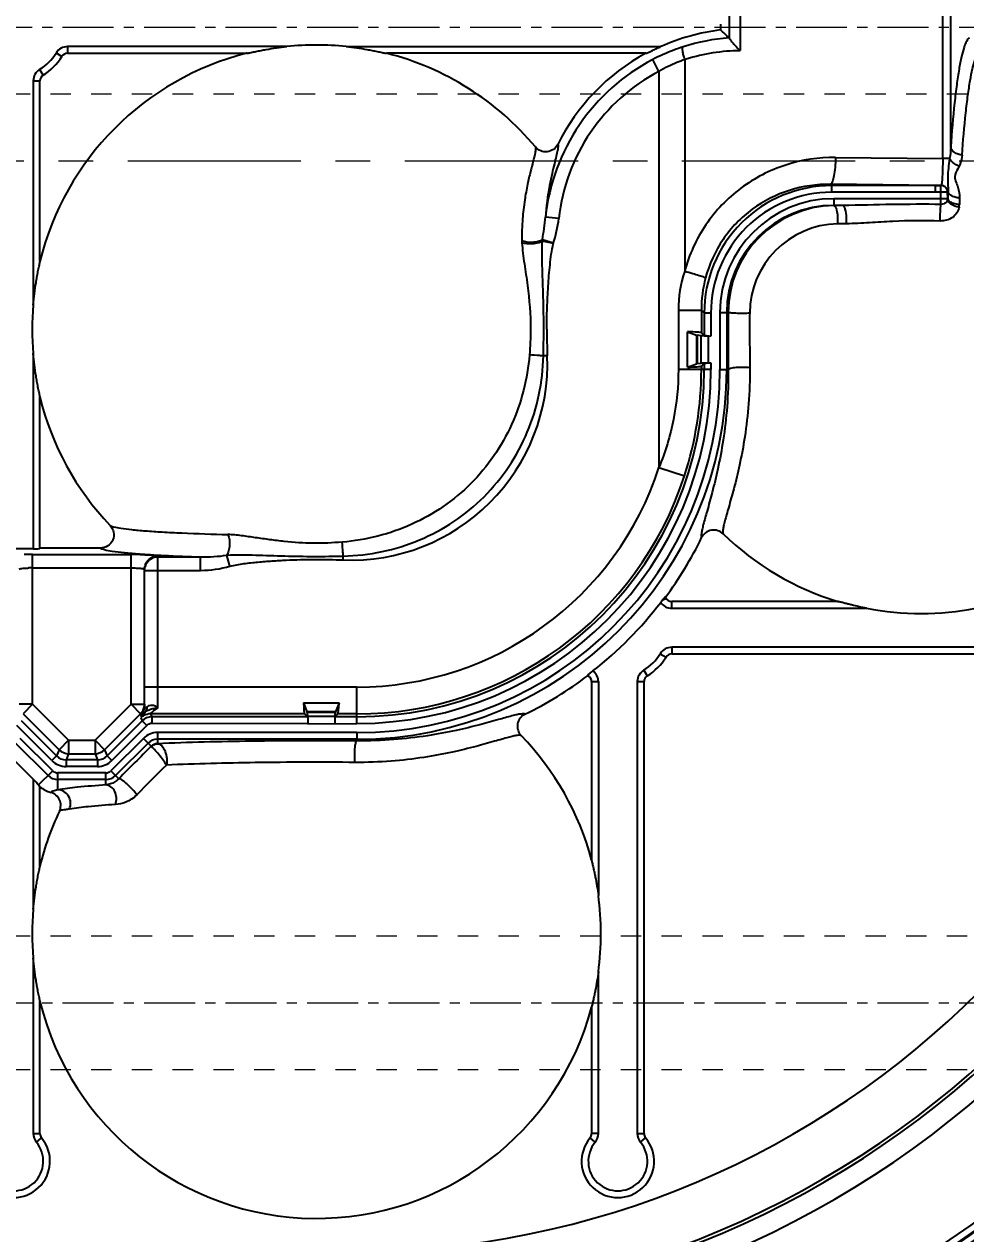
# Model space of a CAD drawing. Header units: millimetres. Extents: x -840 to 1682, y -9216 to -2117.
# Drawn here: x 538.8 to 609.3, y -6098.1 to -6007.6 of the extents above; entities that cross this region are included whole.
import ezdxf

# ---------------------------------------------------------------- set-up
doc = ezdxf.new("R2010")
doc.units = ezdxf.units.MM
doc.header["$LTSCALE"] = 16.335
doc.header["$PDMODE"] = 3
doc.header["$PDSIZE"] = 8
doc.linetypes.add('CENTER', pattern=[0.6, 0.375, -0.075, 0.075, -0.075])
doc.linetypes.add('HIDDEN', pattern=[0.2, 0.1, -0.1])
doc.layers.get('0').update_dxf_attribs({"linetype": 'CONTINUOUS'})
doc.layers.get('Defpoints').update_dxf_attribs({"linetype": 'CONTINUOUS'})
for name, color, linetype, lineweight in [('center', 1, 'CENTER', 9), ('cool', 153, 'HIDDEN', 9), ('dim', 82, 'CONTINUOUS', 9)]:
    doc.layers.add(name, color=color, linetype=linetype, lineweight=lineweight)
doc.layers.add('DEFAULT_2', color=8, linetype='HIDDEN')
doc.styles.get("Standard").update_dxf_attribs({"font": 'txt', "width": 0.85})
doc.dimstyles.new('mold', dxfattribs={"dimtxt": 10, "dimasz": 5, "dimexe": 0, "dimexo": 0, "dimgap": 0, "dimtad": 1, "dimzin": 1, "dimdsep": 46, "dimtxsty": 'Standard', "dimcen": 0, "dimclrd": 4, "dimclre": 4, "dimclrt": 6, "dimazin": 0, "dimtfac": 1, "dimtofl": 0, "dimtmove": 0, "dimatfit": 3, "dimfxl": 0, "dimarcsym": 0})

# ---------------------------------------------------------------- blocks, each defined once
blk = doc.blocks.new('7')
at = {"layer": 'cool', "ltscale": 0.932966}
for p, q in [((-1665.252, -2312.724), (-1303.907, -2312.724)), ((-1665.252, -2322.724), (-1303.907, -2322.724))]:
    blk.add_line(p, q, dxfattribs=at)
at = {"layer": 'cool', "color": 1, "linetype": 'CENTER', "ltscale": 0.621977}
blk.add_line((-1679.58, -2317.724), (-1289.58, -2317.724), dxfattribs=at)
blk = doc.blocks.new('*D659')
at = {"layer": 'Defpoints', "color": 0}
for p in [(683.042, -6007.78), (694.36, -6007.78), (492.865, -6017.78)]:
    blk.add_point(p, dxfattribs=at)
at = {"layer": 'dim', "color": 4, "lineweight": -2}
blk.add_line((683.042, -6007.78), (710.51, -6007.78), dxfattribs=at)
at = {"layer": 'dim', "color": 6, "insert": (702.435, -6004.78), "char_height": 6, "attachment_point": 5}
blk.add_mtext('10.00', dxfattribs=at)
blk = doc.blocks.new('*D660')
at = {"layer": 'Defpoints', "color": 0}
for p in [(492.865, -6017.78), (685.077, -6017.78), (694.36, -6017.78)]:
    blk.add_point(p, dxfattribs=at)
at = {"layer": 'dim', "color": 4, "lineweight": -2}
blk.add_line((685.077, -6017.78), (707.11, -6017.78), dxfattribs=at)
at = {"layer": 'dim', "color": 6, "insert": (700.735, -6014.78), "char_height": 6, "attachment_point": 5}
blk.add_mtext('0.00', dxfattribs=at)
blk = doc.blocks.new('*D661')
at = {"layer": 'Defpoints', "color": 0}
for p in [(679.149, -5952.78), (694.36, -5952.78), (492.865, -6017.78)]:
    blk.add_point(p, dxfattribs=at)
at = {"layer": 'dim', "color": 4, "lineweight": -2}
blk.add_line((679.149, -5952.78), (713.06, -5952.78), dxfattribs=at)
at = {"layer": 'dim', "color": 6, "insert": (703.71, -5949.78), "char_height": 6, "attachment_point": 5}
blk.add_mtext('65.00', dxfattribs=at)
blk = doc.blocks.new('*D662')
at = {"layer": 'Defpoints', "color": 0}
for p in [(651.665, -5872.78), (694.36, -5872.78), (492.865, -6017.78)]:
    blk.add_point(p, dxfattribs=at)
at = {"layer": 'dim', "color": 4, "lineweight": -2}
blk.add_line((651.665, -5872.78), (716.46, -5872.78), dxfattribs=at)
at = {"layer": 'dim', "color": 6, "insert": (705.41, -5869.78), "char_height": 6, "attachment_point": 5}
blk.add_mtext('145.00', dxfattribs=at)
blk = doc.blocks.new('*D663')
at = {"layer": 'Defpoints', "color": 0}
for p in [(492.865, -6017.78), (683.042, -6080.78), (694.36, -6080.78)]:
    blk.add_point(p, dxfattribs=at)
at = {"layer": 'dim', "color": 4, "lineweight": -2}
blk.add_line((683.042, -6080.78), (713.06, -6080.78), dxfattribs=at)
at = {"layer": 'dim', "color": 6, "insert": (703.71, -6077.78), "char_height": 6, "attachment_point": 5}
blk.add_mtext('63.00', dxfattribs=at)
blk = doc.blocks.new('*D664')
at = {"layer": 'Defpoints', "color": 0}
for p in [(492.865, -6017.78), (683.042, -6132.78), (694.36, -6132.78)]:
    blk.add_point(p, dxfattribs=at)
at = {"layer": 'dim', "color": 4, "lineweight": -2}
blk.add_line((683.042, -6132.78), (714.76, -6132.78), dxfattribs=at)
at = {"layer": 'dim', "color": 6, "insert": (704.56, -6129.78), "char_height": 6, "attachment_point": 5}
blk.add_mtext('115.00', dxfattribs=at)
blk = doc.blocks.new('*D665')
at = {"layer": 'Defpoints', "color": 0}
for p in [(492.865, -6017.78), (651.665, -6162.78), (694.36, -6162.78)]:
    blk.add_point(p, dxfattribs=at)
at = {"layer": 'dim', "color": 4, "lineweight": -2}
blk.add_line((651.665, -6162.78), (716.46, -6162.78), dxfattribs=at)
at = {"layer": 'dim', "color": 6, "insert": (705.41, -6159.78), "char_height": 6, "attachment_point": 5}
blk.add_mtext('145.00', dxfattribs=at)
blk = doc.blocks.new('*D667')
at = {"layer": 'Defpoints', "color": 0}
for p in [(492.865, -6017.78), (642.865, -6164.152), (642.865, -6191.969)]:
    blk.add_point(p, dxfattribs=at)
at = {"layer": 'dim', "color": 4, "lineweight": -2}
blk.add_line((642.865, -6164.152), (642.865, -6213.219), dxfattribs=at)
at = {"layer": 'dim', "color": 6, "insert": (639.865, -6202.594), "char_height": 6, "attachment_point": 5, "rotation": 90}
blk.add_mtext('150.00', dxfattribs=at)
blk = doc.blocks.new('*D669')
at = {"layer": 'Defpoints', "color": 0}
for p in [(642.865, -5843.189), (642.865, -5868.791), (492.865, -6017.78)]:
    blk.add_point(p, dxfattribs=at)
at = {"layer": 'dim', "color": 4, "lineweight": -2}
blk.add_line((642.865, -5868.791), (642.865, -5821.939), dxfattribs=at)
at = {"layer": 'dim', "color": 6, "insert": (639.865, -5832.564), "char_height": 6, "attachment_point": 5, "rotation": 90}
blk.add_mtext('150.00', dxfattribs=at)

msp = doc.modelspace()

# ---------------------------------------------------------------- linework, layer by layer
at = {"color": 7, "linetype": 'Continuous'}
for p, q in [((607.536, -6017.619), (607.536, -5997.94)), ((608.133, -6016.747), (608.133, -5998.812)), ((592.381, -6006.016), (592.381, -6009.543)), ((591.57, -6006.951), (591.57, -6008.608)), ((590.908, -6007.562), (590.908, -6007.997)), ((541.225, -6009.718), (541.653, -6009.98)), ((558.478, -6009.237), (542.082, -6009.237)), ((542.082, -6009.237), (542.082, -6009.739)), ((542.082, -6009.739), (555.471, -6009.739)), ((562.926, -6009.237), (586.459, -6009.237)), ((585.322, -6009.739), (565.934, -6009.739)), ((586.315, -6011.097), (585.849, -6010.207)), ((588.239, -6010.211), (588.239, -6026.042)), ((539.99, -6010.953), (540.252, -6011.382)), ((586.315, -6011.097), (586.316, -6040.727)), ((539.509, -6011.811), (539.509, -6028.569)), ((539.509, -6011.811), (540.011, -6011.811)), ((540.011, -6025.314), (540.011, -6011.811)), ((599.521, -6017.537), (607.536, -6017.619)), ((608.053, -6017.619), (607.536, -6017.619)), ((606.965, -6019.624), (599.137, -6019.544)), ((599.231, -6019.639), (599.137, -6019.544)), ((607.409, -6019.64), (599.231, -6019.639)), ((599.231, -6019.639), (599.231, -6020.14)), ((606.965, -6019.624), (606.98, -6019.639)), ((606.965, -6019.624), (607.425, -6019.63)), ((606.98, -6019.639), (606.98, -6019.897)), ((606.98, -6019.897), (606.98, -6020.14)), ((607.408, -6021.048), (607.409, -6019.64)), ((607.908, -6020.142), (599.231, -6020.14)), ((607.908, -6020.619), (599.395, -6020.619)), ((599.395, -6020.619), (599.395, -6021.121)), ((607.908, -6020.142), (607.923, -6020.133)), ((607.912, -6020.622), (607.908, -6020.142)), ((608.805, -6020.579), (608.79, -6020.901)), ((600.069, -6021.121), (599.395, -6021.121)), ((608.79, -6020.901), (608.783, -6021.064)), ((578.821, -6022.107), (577.823, -6022)), ((578.414, -6023.972), (577.598, -6023.807)), ((578.423, -6023.941), (577.604, -6023.698)), ((587.766, -6028.96), (589.483, -6028.96)), ((587.766, -6028.96), (587.766, -6033.407)), ((589.483, -6028.96), (589.483, -6030.657)), ((589.696, -6029.173), (589.483, -6028.96)), ((589.696, -6029.173), (590.198, -6029.173)), ((589.696, -6029.173), (589.696, -6030.87)), ((590.198, -6029.173), (590.198, -6030.895)), ((590.878, -6029.136), (591.49, -6029.136)), ((590.878, -6029.136), (590.878, -6033.407)), ((591.38, -6029.136), (591.38, -6033.407)), ((588.438, -6030.57), (589.133, -6030.829)), ((588.438, -6033.23), (588.438, -6030.57)), ((589.483, -6030.657), (589.696, -6030.87)), ((589.133, -6030.829), (589.133, -6032.971)), ((589.459, -6030.875), (589.169, -6030.836)), ((589.169, -6030.836), (589.169, -6032.963)), ((589.459, -6032.925), (589.459, -6030.875)), ((590.02, -6032.905), (590.02, -6030.894)), ((590.02, -6030.894), (590.198, -6030.895)), ((539.509, -6032.216), (539.509, -6046.819)), ((577.963, -6032.379), (577.67, -6032.39)), ((590.198, -6033.407), (587.766, -6033.407)), ((588.438, -6033.23), (589.133, -6032.971)), ((589.169, -6032.963), (589.459, -6032.925)), ((589.483, -6033.143), (589.696, -6032.93)), ((589.483, -6033.143), (589.483, -6033.407)), ((589.696, -6032.93), (589.696, -6033.407)), ((590.02, -6032.905), (590.198, -6032.905)), ((590.198, -6032.905), (590.198, -6033.407)), ((590.878, -6033.407), (591.38, -6033.407)), ((591.38, -6033.407), (591.501, -6033.407)), ((540.011, -6046.766), (540.011, -6035.47)), ((586.315, -6040.73), (588.224, -6041.349)), ((539.509, -6046.819), (536.594, -6046.819)), ((544.532, -6046.766), (540.011, -6046.766)), ((539.459, -6047.243), (546.831, -6047.243)), ((539.459, -6058.451), (539.459, -6047.243)), ((546.831, -6058.451), (546.831, -6047.243)), ((548.841, -6058.707), (548.841, -6047.348)), ((548.841, -6047.427), (552.032, -6047.427)), ((552.032, -6048.431), (552.032, -6047.427)), ((554.222, -6048.12), (553.993, -6047.297)), ((562.688, -6047.653), (562.7, -6047.36)), ((539.459, -6048.247), (546.831, -6048.247)), ((547.836, -6058.451), (547.836, -6048.352)), ((548.456, -6048.431), (552.032, -6048.431)), ((586.695, -6050.615), (586.538, -6050.711)), ((599.7, -6050.767), (587.269, -6050.767)), ((587.269, -6051.269), (587.269, -6050.767)), ((587.269, -6051.269), (601.848, -6051.269)), ((618.821, -6054.184), (587.269, -6054.184)), ((587.269, -6054.184), (587.269, -6054.686)), ((586.411, -6054.665), (586.84, -6054.927)), ((587.269, -6054.686), (618.821, -6054.686)), ((585.176, -6055.9), (585.438, -6056.329)), ((581.278, -6056.758), (581.278, -6070.092)), ((581.529, -6056.758), (581.781, -6056.758)), ((581.781, -6056.758), (581.781, -6072.757)), ((584.695, -6056.758), (585.198, -6056.758)), ((584.695, -6056.758), (584.695, -6090.577)), ((585.198, -6090.577), (585.198, -6056.758)), ((563.717, -6057.162), (547.836, -6057.162)), ((563.717, -6059.888), (563.717, -6057.162)), ((539.459, -6058.451), (538.454, -6058.451)), ((539.459, -6058.451), (538.749, -6059.161)), ((539.459, -6058.451), (542.154, -6061.147)), ((544.135, -6061.147), (546.831, -6058.451)), ((546.831, -6058.451), (547.836, -6058.451)), ((546.831, -6058.451), (547.54, -6059.161)), ((547.836, -6058.59), (547.801, -6058.851)), ((559.726, -6058.336), (562.381, -6058.336)), ((559.726, -6058.336), (559.983, -6059.024)), ((562.381, -6058.336), (562.125, -6059.024)), ((541.258, -6062.308), (538.63, -6059.68)), ((538.749, -6059.161), (541.445, -6061.857)), ((544.845, -6061.857), (547.54, -6059.161)), ((547.66, -6059.68), (545.032, -6062.308)), ((547.57, -6059.463), (547.66, -6059.68)), ((547.66, -6059.68), (548.015, -6060.035)), ((559.806, -6059.169), (548.279, -6059.169)), ((548.279, -6059.169), (548.37, -6059.386)), ((560.024, -6059.386), (548.37, -6059.386)), ((548.37, -6059.386), (548.37, -6059.888)), ((559.806, -6059.169), (560.024, -6059.386)), ((562.125, -6059.024), (559.983, -6059.024)), ((562.118, -6059.06), (559.99, -6059.06)), ((559.99, -6059.06), (560.031, -6059.383)), ((560.029, -6059.35), (562.079, -6059.35)), ((562.075, -6059.381), (562.118, -6059.06)), ((562.301, -6059.169), (562.084, -6059.386)), ((563.717, -6059.386), (562.084, -6059.386)), ((563.717, -6059.169), (562.301, -6059.169)), ((540.903, -6062.663), (538.275, -6060.035)), ((548.015, -6060.035), (545.387, -6062.663)), ((560.049, -6059.911), (548.37, -6059.888)), ((563.717, -6060.568), (548.794, -6060.568)), ((548.794, -6060.568), (548.794, -6061.405)), ((560.049, -6059.911), (563.717, -6059.888)), ((563.717, -6060.568), (563.717, -6061.191)), ((540.615, -6063.783), (538.188, -6061.357)), ((540.969, -6063.428), (538.543, -6061.002)), ((542.154, -6061.147), (541.445, -6061.857)), ((542.154, -6061.147), (544.135, -6061.147)), ((542.154, -6061.147), (542.154, -6062.151)), ((544.135, -6061.147), (544.845, -6061.857)), ((544.135, -6061.147), (544.135, -6062.151)), ((547.746, -6061.002), (545.32, -6063.428)), ((548.101, -6061.357), (545.675, -6063.783)), ((547.746, -6061.002), (548.334, -6061.59)), ((563.717, -6061.07), (548.794, -6061.07)), ((537.497, -6062.045), (539.509, -6064.057)), ((541.258, -6062.308), (540.903, -6062.663)), ((541.445, -6061.857), (541.258, -6062.308)), ((542.154, -6062.151), (541.967, -6062.602)), ((542.154, -6062.151), (544.135, -6062.151)), ((544.135, -6062.151), (544.322, -6062.602)), ((544.845, -6061.857), (545.032, -6062.308)), ((545.032, -6062.308), (545.387, -6062.663)), ((544.322, -6062.602), (541.967, -6062.602)), ((541.967, -6062.602), (541.967, -6063.104)), ((544.322, -6063.104), (541.967, -6063.104)), ((544.322, -6062.602), (544.322, -6063.104)), ((539.509, -6064.057), (539.509, -6073.794)), ((539.887, -6064.51), (540.969, -6063.428)), ((544.947, -6063.583), (541.343, -6063.583)), ((541.343, -6064.851), (541.343, -6063.583)), ((544.947, -6064.085), (541.343, -6064.085)), ((544.947, -6064.491), (544.947, -6063.583)), ((545.32, -6063.428), (545.913, -6064.021)), ((539.887, -6064.51), (539.949, -6064.572)), ((539.949, -6064.572), (540.011, -6064.634)), ((540.011, -6070.539), (540.011, -6064.625)), ((539.509, -6077.441), (539.509, -6090.577)), ((581.781, -6090.577), (581.781, -6078.477)), ((540.011, -6090.577), (540.011, -6080.695)), ((581.278, -6081.142), (581.278, -6090.577)), ((539.509, -6090.577), (540.011, -6090.577)), ((539.744, -6091.223), (540.129, -6090.9)), ((581.545, -6091.223), (581.16, -6090.9)), ((581.781, -6090.577), (581.278, -6090.577)), ((584.695, -6090.577), (585.198, -6090.577)), ((584.931, -6091.223), (585.315, -6090.9))]:
    msp.add_line(p, q, dxfattribs=at)
for centre, radius, start, end in [((592.862, -6023.608), 15.733, 97.1341, 114.01478), ((560.428, -6042.536), 46.065, 47.4819, 48.57281), ((592.728, -6023.66), 15.122, 94.42945, 107.75488), ((538.051, -6007.78), 3.719, 301.41792, 328.58208), ((560.702, -6030.392), 21.305, 104.21461, 166.21104), ((538.051, -6007.78), 4.221, 301.41792, 328.58208), ((542.082, -6010.242), 1.005, 90, 148.58208), ((542.082, -6010.242), 0.502, 90, 148.58208), ((560.702, -6030.392), 21.272, 83.99842, 96.00158), ((560.702, -6030.392), 21.305, 39.81453, 75.78539), ((592.862, -6023.608), 15.786, 118.53075, 153.47099), ((592.51, -6022.934), 14.364, 110.7377, 117.62552), ((592.469, -6022.832), 14.255, 107.77892, 110.73003), ((592.537, -6023.685), 14.142, 90.63469, 107.18184), ((592.862, -6023.608), 15.125, 117.62316, 173.89592), ((592.169, -6021.265), 11.734, 116.09955, 119.93156), ((592.071, -6021.065), 11.511, 112.58013, 116.09713), ((592.001, -6020.899), 11.33, 109.3917, 112.57866), ((592.521, -6023.594), 14.051, 107.22527, 107.73991), ((540.514, -6011.811), 1.005, 121.41792, 180), ((540.514, -6011.811), 0.502, 121.41792, 180), ((592.862, -6023.608), 14.121, 117.62316, 173.8959), ((599.228, -6029.17), 9.531, 89.98266, 180.01734), ((607.403, -6020.148), 0.508, 60.4518, 74.61429), ((599.226, -6029.169), 9.028, 89.97142, 180.02858), ((599.395, -6029.136), 8.517, 90, 180), ((599.395, -6029.136), 8.015, 90, 180), ((599.518, -6029.158), 8.028, 90.87878, 179.84205), ((607.407, -6021.003), 1.377, 349.14372, 357.47797), ((599.806, -6029.214), 6.708, 91.00522, 179.81975), ((580.065, -6023.701), 4.006, 180.95417, 183.05031), ((582.871, -6024.046), 5.279, 176.21983, 177.40807), ((598.921, -6028.955), 9.438, 165.22557, 180.02874), ((560.702, -6030.392), 21.272, 175.0826, 184.9174), ((941.093, -6030.394), 349.606, 179.79375, 180.49366), ((929.711, -6030.391), 336.615, 179.79592, 180.00012), ((492.913, -6030.339), 84.782, 358.61331, 359.96382), ((627.13, -6030.387), 49.207, 180.00618, 182.31971), ((927.541, -6030.395), 334.445, 179.99949, 180.49275), ((563.27, -6032.96), 14.704, 267.73179, 2.26822), ((563.215, -6032.905), 80.839, 270, 0), ((563.215, -6032.905), 80.559, 270, 0), ((563.215, -6032.905), 80.057, 270, 0), ((563.215, -6032.905), 66.535, 270, 0), ((563.215, -6032.905), 70.55, 270.28248, 0), ((563.215, -6032.905), 70.802, 270.34762, 0), ((563.215, -6032.905), 72.307, 270.35233, 0), ((563.717, -6033.407), 27.662, 270, 0), ((563.717, -6033.407), 27.161, 270, 0), ((563.717, -6033.407), 26.481, 270, 0), ((563.717, -6033.407), 25.979, 270, 0), ((563.215, -6032.905), 79.484, 270.6339, 0), ((563.215, -6032.905), 79.986, 270.6362, 0), ((563.778, -6033.402), 25.705, 341.99353, 359.99021), ((560.702, -6030.392), 21.305, 193.78896, 223.53853), ((563.717, -6033.407), 23.754, 270, 342.05307), ((563.717, -6033.407), 25.762, 270, 342.04523), ((563.717, -6033.407), 28.691, 323.52017, 334.00951), ((590.409, -6046.421), 1.005, 45.85391, 153.97248), ((605.927, -6030.392), 21.305, 225.93124, 253.00486), ((539.45, -6083.65), 36.407, 89.98689, 90.97009), ((546.841, -6083.349), 36.106, 88.94502, 90.01634), ((552.529, -5978.734), 68.653, 265.75974, 266.45431), ((554.132, -5953.369), 94.068, 266.43558, 267.05239), ((548.842, -6048.435), 1.008, 90.04922, 112.56838), ((556.554, -5906.106), 141.393, 267.05707, 268.16734), ((539.455, -6057.395), 9.148, 89.97978, 91.93649), ((548.863, -6048.359), 1.028, 161.22785, 167.54742), ((548.834, -6048.428), 0.997, 156.89084, 163.23024), ((598.891, -6060.375), 15.685, 141.96142, 142.2475), ((583.238, -6052.727), 4.221, 31.99836, 32.77004), ((587.269, -6050.264), 0.502, 202.6284, 270), ((563.717, -6033.407), 28.638, 308.07212, 322.5148), ((599.758, -6061.048), 16.782, 142.24515, 142.51521), ((587.269, -6050.264), 1.005, 214.61008, 270), ((605.927, -6030.392), 21.272, 258.94556, 281.05444), ((587.269, -6055.189), 1.005, 90, 148.58208), ((583.238, -6052.727), 3.719, 301.41792, 328.58208), ((583.238, -6052.727), 4.221, 301.41792, 328.58208), ((587.269, -6055.189), 0.502, 90, 148.58208), ((589.381, -6066.197), 13.001, 128.00086, 129.20334), ((580.776, -6056.758), 1.005, 0, 53.25933), ((585.7, -6056.758), 1.005, 121.41792, 180), ((563.717, -6033.407), 28.691, 295.99049, 307.06036), ((580.776, -6056.758), 0.502, 0, 62.95272), ((585.7, -6056.758), 0.502, 121.41792, 180), ((546.833, -6058.589), 1.003, 329.8932, 344.8311), ((546.835, -6058.451), 1, 352.10072, 359.98278), ((548.284, -6060.179), 1.012, 120.01635, 134.89436), ((548.372, -6060.394), 1.008, 90.0696, 134.95212), ((543.105, -6053.818), 7.081, 311.92088, 312.61363), ((576.731, -6060.099), 1.005, 116.02759, 224.14555), ((548.794, -6062.05), 1.482, 90, 135), ((548.794, -6062.05), 0.98, 90, 135), ((548.794, -6062.05), 0.65, 90, 135), ((560.702, -6075.617), 21.305, 15.03053, 44.06876), ((541.967, -6061.601), 1.002, 224.95431, 270.04052), ((544.323, -6061.601), 1.002, 269.95382, 315.03994), ((742.378, -6257.292), 275.594, 134.75628, 135.46965), ((541.967, -6061.598), 1.506, 225.00622, 269.99378), ((544.322, -6061.598), 1.506, 270.00622, 314.99378), ((735.281, -6250.189), 263.754, 134.78891, 135.46959), ((541.343, -6063.055), 1.03, 225, 270), ((541.343, -6063.055), 0.528, 225, 270), ((544.947, -6063.055), 0.528, 270, 315), ((544.947, -6063.055), 1.03, 270, 315), ((541.343, -6063.055), 2.058, 229.69808, 255.26781), ((540.563, -6066.017), 1.005, 334.45524, 75.23403), ((560.702, -6075.617), 21.305, 154.5157, 166.21104), ((560.702, -6075.617), 21.272, 352.27236, 7.72764), ((560.702, -6075.617), 21.272, 175.0826, 184.9174), ((560.702, -6075.617), 21.305, 193.78896, 344.96947), ((538.051, -6092.646), 2.713, 139.96263, 40.03737), ((538.051, -6092.646), 2.211, 139.96263, 40.03737), ((540.514, -6090.577), 1.005, 180, 220.03737), ((540.514, -6090.577), 0.502, 180, 220.03737), ((583.238, -6092.646), 2.713, 139.96263, 40.03737), ((583.238, -6092.646), 2.211, 139.96263, 40.03737), ((580.776, -6090.577), 0.502, 319.96263, 0), ((580.776, -6090.577), 1.005, 319.96263, 0), ((585.7, -6090.577), 1.005, 180, 220.03737), ((585.7, -6090.577), 0.502, 180, 220.03737), ((563.215, -6032.905), 81.341, 270, 310.30372)]:
    msp.add_arc(centre, radius, start, end, dxfattribs=at)
for centre, major_axis, ratio, start_param, end_param in [((587.476, -6030.662), (2.01, 0), 0.052408, 0.05236, 1.071621), ((589.73, -6030.824), (0.603, 0), 0.052408, -3.001966, -2.767137), ((587.476, -6033.137), (2.01, 0), 0.052408, -1.071621, -0.05236), ((589.73, -6032.975), (0.603, 0), 0.052408, 2.767137, 3.001966), ((539.509, -6046.792), (0.502, 0), 0.052408, -1.570796, 0), ((559.812, -6057.162), (0, 2.01), 0.052408, -4.088313, -3.193953), ((562.296, -6057.162), (0, 2.01), 0.052408, -3.089233, -2.194873), ((559.979, -6059.621), (0, 0.603), 0.052408, -0.374455, -0.139626), ((562.129, -6059.621), (0, 0.603), 0.052408, 0.139626, 0.374455), ((539.509, -6064.094), (-0.502, 0.504), 0.037007, 3.800963, 4.749481)]:
    msp.add_ellipse(centre, major_axis=major_axis, ratio=ratio, start_param=start_param, end_param=end_param, dxfattribs=at)
for points, knots in [([(591.57, -6008.608), (591.575, -6008.63), (591.606, -6008.682), (591.697, -6008.811), (591.868, -6009.006), (592.109, -6009.266), (592.287, -6009.449), (592.381, -6009.543)], [0, 0, 0, 0, 0.055023, 0.142222, 0.383929, 0.678864, 1, 1, 1, 1]), ([(609.539, -6008.602), (609.449, -6008.644), (609.285, -6008.88), (609.105, -6009.35), (608.918, -6010.061), (608.74, -6010.996), (608.568, -6012.152), (608.339, -6014.09), (608.21, -6015.647), (608.133, -6016.747)], [0, 0, 0, 0, 0.035665, 0.096186, 0.183744, 0.298205, 0.438642, 0.603649, 1, 1, 1, 1]), ([(555.514, -6009.739), (555.529, -6009.739), (555.567, -6009.728), (555.663, -6009.71), (555.804, -6009.678), (555.984, -6009.639), (556.232, -6009.587), (556.548, -6009.524), (557.058, -6009.43), (557.701, -6009.328), (558.219, -6009.264), (558.478, -6009.237)], [0, 0, 0, 0, 0.014617, 0.039407, 0.097416, 0.159163, 0.222358, 0.350631, 0.480004, 0.739825, 1, 1, 1, 1]), ([(562.926, -6009.237), (563.186, -6009.264), (563.703, -6009.328), (564.346, -6009.43), (564.856, -6009.524), (565.172, -6009.587), (565.42, -6009.639), (565.6, -6009.678), (565.741, -6009.71), (565.837, -6009.728), (565.875, -6009.739), (565.89, -6009.739)], [0, 0, 0, 0, 0.260166, 0.519977, 0.649345, 0.777614, 0.840809, 0.902555, 0.960577, 0.985374, 1, 1, 1, 1]), ([(585.377, -6009.739), (585.385, -6009.739), (585.407, -6009.729), (585.467, -6009.704), (585.565, -6009.656), (585.698, -6009.592), (585.893, -6009.498), (586.148, -6009.378), (586.354, -6009.284), (586.459, -6009.237)], [0, 0, 0, 0, 0.019626, 0.058031, 0.165875, 0.292969, 0.428768, 0.711652, 1, 1, 1, 1]), ([(588.239, -6010.211), (588.205, -6010.099), (588.147, -6009.889), (588.09, -6009.598), (588.075, -6009.404), (588.087, -6009.278), (588.117, -6009.258)], [0, 0, 0, 0, 0.362472, 0.672308, 0.890437, 1, 1, 1, 1]), ([(608.99, -6017.362), (609.064, -6016.303), (609.188, -6014.805), (609.409, -6012.941), (609.575, -6011.834), (609.747, -6010.943), (609.927, -6010.268), (610.099, -6009.828), (610.26, -6009.609), (610.346, -6009.577)], [0, 0, 0, 0, 0.398866, 0.564553, 0.705172, 0.819344, 0.906187, 0.965552, 1, 1, 1, 1]), ([(577.067, -6016.75), (577.08, -6016.772), (577.092, -6016.837), (577.084, -6017.024), (577.013, -6017.368), (576.875, -6017.916), (576.682, -6018.659), (576.461, -6019.611), (576.245, -6020.788), (576.083, -6022.198), (576.051, -6023.22), (576.06, -6023.768)], [0, 0, 0, 0, 0.01063, 0.02695, 0.078876, 0.157961, 0.265324, 0.402166, 0.569832, 0.769321, 1, 1, 1, 1]), ([(578.738, -6016.558), (578.665, -6016.705), (578.44, -6016.967), (577.96, -6017.148), (577.451, -6017.08), (577.172, -6016.877), (577.067, -6016.75)], [0, 0, 0, 0, 0.250023, 0.499984, 0.749942, 1, 1, 1, 1]), ([(578.738, -6016.558), (578.766, -6016.603), (578.765, -6016.766), (578.722, -6017.053), (578.621, -6017.484), (578.478, -6018.056), (578.3, -6018.787), (578.02, -6020.109), (577.875, -6021.206), (577.823, -6022)], [0, 0, 0, 0, 0.029034, 0.081914, 0.160879, 0.26726, 0.402495, 0.568366, 1, 1, 1, 1]), ([(608.99, -6017.362), (608.781, -6017.334), (608.418, -6017.227), (608.15, -6016.904), (608.133, -6016.747)], [0, 0, 0, 0, 0.570275, 1, 1, 1, 1]), ([(599.521, -6017.537), (598.267, -6017.524), (595.733, -6017.905), (592.315, -6019.663), (589.639, -6022.45), (588.565, -6024.812), (588.239, -6026.042)], [0, 0, 0, 0, 0.248355, 0.497509, 0.74805, 1, 1, 1, 1]), ([(599.521, -6017.537), (599.519, -6017.786), (599.498, -6018.25), (599.423, -6018.86), (599.327, -6019.27), (599.226, -6019.477), (599.166, -6019.536), (599.136, -6019.544)], [0, 0, 0, 0, 0.357903, 0.667131, 0.887013, 0.956107, 1, 1, 1, 1]), ([(607.536, -6017.619), (607.537, -6017.745), (607.535, -6018.207), (607.524, -6018.668), (607.506, -6019.003)], [0, 0, 0, 0, 0.273808, 1, 1, 1, 1]), ([(608.053, -6017.619), (608.021, -6017.86), (607.954, -6018.318), (607.902, -6018.961), (607.914, -6019.509), (607.95, -6019.835), (607.948, -6019.982)], [0, 0, 0, 0, 0.308157, 0.585254, 0.814098, 1, 1, 1, 1]), ([(608.761, -6018.194), (608.685, -6018.163), (608.412, -6018.026), (608.166, -6017.813), (608.053, -6017.619)], [0, 0, 0, 0, 0.267879, 1, 1, 1, 1]), ([(608.99, -6017.362), (608.975, -6017.576), (608.913, -6017.865), (608.795, -6018.129), (608.761, -6018.194)], [0, 0, 0, 0, 0.744794, 1, 1, 1, 1]), ([(607.506, -6019.003), (607.501, -6019.087), (607.491, -6019.234), (607.474, -6019.427), (607.451, -6019.548), (607.439, -6019.616), (607.424, -6019.629)], [0, 0, 0, 0, 0.397362, 0.702376, 0.904447, 1, 1, 1, 1]), ([(608.445, -6018.973), (608.444, -6019.108), (608.523, -6019.377), (608.727, -6019.883), (608.818, -6020.303), (608.805, -6020.579)], [0, 0, 0, 0, 0.244637, 0.497827, 1, 1, 1, 1]), ([(608.761, -6018.194), (608.729, -6018.257), (608.594, -6018.5), (608.446, -6018.762), (608.445, -6018.973)], [0, 0, 0, 0, 0.250143, 1, 1, 1, 1]), ([(599.137, -6019.544), (598.105, -6019.531), (596.015, -6019.836), (593.186, -6021.272), (590.96, -6023.57), (590.066, -6025.527), (589.795, -6026.549)], [0, 0, 0, 0, 0.247282, 0.495962, 0.746891, 1, 1, 1, 1]), ([(607.924, -6020.132), (607.924, -6020.004), (607.817, -6019.739), (607.551, -6019.631), (607.424, -6019.63)], [0, 0, 0, 0, 0.500463, 1, 1, 1, 1]), ([(608.76, -6021.263), (608.547, -6021.217), (608.22, -6021.112), (607.909, -6020.829), (607.903, -6020.69)], [0, 0, 0, 0, 0.61065, 1, 1, 1, 1]), ([(608.052, -6020.821), (608.033, -6020.806), (607.974, -6020.753), (607.926, -6020.68), (607.916, -6020.624)], [0, 0, 0, 0, 0.290046, 1, 1, 1, 1]), ([(608.383, -6020.488), (608.324, -6020.468), (608.147, -6020.394), (607.961, -6020.248), (607.939, -6020.116)], [0, 0, 0, 0, 0.319607, 1, 1, 1, 1]), ([(608.783, -6021.064), (608.64, -6021.05), (608.385, -6021.002), (608.142, -6020.893), (608.052, -6020.821)], [0, 0, 0, 0, 0.553454, 1, 1, 1, 1]), ([(608.805, -6020.579), (608.768, -6020.575), (608.625, -6020.557), (608.484, -6020.523), (608.383, -6020.488)], [0, 0, 0, 0, 0.259035, 1, 1, 1, 1]), ([(599.689, -6022.507), (599.722, -6022.204), (599.701, -6021.767), (599.58, -6021.314), (599.459, -6021.142), (599.395, -6021.132)], [0, 0, 0, 0, 0.628987, 0.865803, 1, 1, 1, 1]), ([(607.408, -6021.048), (606.183, -6021.034), (603.737, -6021.042), (601.291, -6021.115), (600.069, -6021.121)], [0, 0, 0, 0, 0.500453, 1, 1, 1, 1]), ([(600.345, -6022.029), (600.336, -6021.816), (600.302, -6021.527), (600.194, -6021.226), (600.111, -6021.128), (600.069, -6021.121)], [0, 0, 0, 0, 0.651734, 0.870864, 1, 1, 1, 1]), ([(607.341, -6022.289), (607.343, -6022.057), (607.359, -6021.643), (607.384, -6021.229), (607.408, -6021.048)], [0, 0, 0, 0, 0.560118, 1, 1, 1, 1]), ([(608.76, -6021.263), (608.731, -6021.411), (608.612, -6021.702), (608.167, -6022.161), (607.663, -6022.301), (607.341, -6022.289)], [0, 0, 0, 0, 0.239894, 0.486701, 1, 1, 1, 1]), ([(600.333, -6022.497), (600.337, -6022.459), (600.349, -6022.304), (600.35, -6022.147), (600.345, -6022.029)], [0, 0, 0, 0, 0.241056, 1, 1, 1, 1]), ([(607.341, -6022.289), (606.163, -6022.248), (604.398, -6022.271), (602.066, -6022.422), (600.908, -6022.488), (600.333, -6022.497)], [0, 0, 0, 0, 0.504002, 0.754142, 1, 1, 1, 1]), ([(577.604, -6023.698), (577.504, -6023.76), (577.256, -6023.85), (576.735, -6023.918), (576.306, -6023.876), (576.06, -6023.768)], [0, 0, 0, 0, 0.221821, 0.489488, 1, 1, 1, 1]), ([(577.598, -6023.807), (577.496, -6023.866), (577.249, -6023.952), (576.734, -6024.028), (576.313, -6024.005), (576.065, -6023.914)], [0, 0, 0, 0, 0.223758, 0.493047, 1, 1, 1, 1]), ([(576.065, -6023.914), (576.093, -6024.441), (576.249, -6025.505), (576.567, -6027.651), (576.712, -6029.294), (576.712, -6030.392)], [0, 0, 0, 0, 0.243132, 0.494132, 1, 1, 1, 1]), ([(577.695, -6030.392), (577.695, -6029.29), (577.652, -6027.639), (577.58, -6025.446), (577.562, -6024.35), (577.598, -6023.807)], [0, 0, 0, 0, 0.501803, 0.752197, 1, 1, 1, 1]), ([(577.923, -6030.392), (577.923, -6029.856), (577.94, -6028.784), (578.019, -6027.178), (578.127, -6025.842), (578.257, -6024.779), (578.345, -6024.249), (578.409, -6023.989)], [0, 0, 0, 0, 0.250011, 0.500022, 0.750026, 0.875029, 1, 1, 1, 1]), ([(539.509, -6028.569), (539.533, -6028.289), (539.592, -6027.73), (539.692, -6027.036), (539.786, -6026.485), (539.851, -6026.144), (539.905, -6025.875), (539.945, -6025.679), (539.98, -6025.525), (539.999, -6025.419), (540.011, -6025.376), (540.011, -6025.359)], [0, 0, 0, 0, 0.259214, 0.518163, 0.647205, 0.775313, 0.838553, 0.900519, 0.959158, 0.984627, 1, 1, 1, 1]), ([(588.239, -6026.042), (588.439, -6026.096), (588.802, -6026.2), (589.228, -6026.329), (589.501, -6026.421), (589.644, -6026.472), (589.736, -6026.513), (589.785, -6026.535), (589.795, -6026.549)], [0, 0, 0, 0, 0.378431, 0.691663, 0.812892, 0.90614, 0.968842, 1, 1, 1, 1]), ([(593.099, -6029.192), (592.932, -6029.2), (592.675, -6029.205), (592.332, -6029.203), (592.079, -6029.198), (591.858, -6029.187), (591.678, -6029.176), (591.567, -6029.156), (591.501, -6029.15), (591.49, -6029.136)], [0, 0, 0, 0, 0.309795, 0.477636, 0.638032, 0.779489, 0.891671, 0.966678, 1, 1, 1, 1]), ([(590.057, -6030.895), (589.937, -6030.895), (589.738, -6030.891), (589.538, -6030.885), (589.459, -6030.875)], [0, 0, 0, 0, 0.602543, 1, 1, 1, 1]), ([(589.696, -6030.87), (589.704, -6030.878), (589.747, -6030.877), (589.819, -6030.888), (589.93, -6030.891), (590.012, -6030.894), (590.057, -6030.895)], [0, 0, 0, 0, 0.09303, 0.316463, 0.627008, 1, 1, 1, 1]), ([(540.011, -6035.425), (540.011, -6035.409), (539.999, -6035.365), (539.98, -6035.26), (539.945, -6035.105), (539.905, -6034.91), (539.851, -6034.641), (539.786, -6034.299), (539.692, -6033.748), (539.592, -6033.054), (539.533, -6032.495), (539.509, -6032.216)], [0, 0, 0, 0, 0.015383, 0.040857, 0.099497, 0.161463, 0.224702, 0.352808, 0.481847, 0.740792, 1, 1, 1, 1]), ([(576.626, -6032.312), (576.472, -6034.095), (575.584, -6037.645), (572.48, -6042.17), (567.955, -6045.274), (564.405, -6046.162), (562.622, -6046.316)], [0, 0, 0, 0, 0.25001, 0.5, 0.749989, 1, 1, 1, 1]), ([(562.7, -6047.36), (564.639, -6047.318), (568.543, -6046.509), (573.501, -6043.192), (576.818, -6038.235), (577.627, -6034.33), (577.67, -6032.39)], [0, 0, 0, 0, 0.249953, 0.499955, 0.749952, 1, 1, 1, 1]), ([(577.67, -6032.39), (577.576, -6032.381), (577.228, -6032.349), (576.88, -6032.322), (576.626, -6032.312)], [0, 0, 0, 0, 0.270624, 1, 1, 1, 1]), ([(587.766, -6033.407), (587.766, -6034.656), (587.516, -6037.161), (586.785, -6039.568), (586.316, -6040.726)], [0, 0, 0, 0, 0.499924, 1, 1, 1, 1]), ([(589.459, -6032.925), (589.538, -6032.914), (589.738, -6032.908), (589.937, -6032.904), (590.057, -6032.904)], [0, 0, 0, 0, 0.397457, 1, 1, 1, 1]), ([(591.501, -6033.407), (591.509, -6034.332), (591.448, -6036.099), (591.158, -6038.58), (590.757, -6040.721), (590.329, -6042.486), (589.946, -6043.87), (589.683, -6044.792), (589.545, -6045.351), (589.489, -6045.639), (589.47, -6045.837), (589.484, -6045.949), (589.506, -6045.98)], [0, 0, 0, 0, 0.217002, 0.414268, 0.585475, 0.727739, 0.840128, 0.922538, 0.952584, 0.9753, 0.990887, 1, 1, 1, 1]), ([(589.696, -6032.93), (589.704, -6032.922), (589.747, -6032.922), (589.819, -6032.912), (589.93, -6032.908), (590.012, -6032.905), (590.057, -6032.904)], [0, 0, 0, 0, 0.09303, 0.316463, 0.627008, 1, 1, 1, 1]), ([(593.109, -6033.271), (593.117, -6034.172), (593.057, -6035.898), (592.775, -6038.331), (592.38, -6040.446), (591.953, -6042.203), (591.608, -6043.433), (591.378, -6044.234), (591.249, -6044.699), (591.154, -6045.074), (591.095, -6045.362), (591.075, -6045.558), (591.086, -6045.67), (591.109, -6045.7)], [0, 0, 0, 0, 0.213589, 0.4092, 0.580457, 0.723883, 0.837861, 0.883571, 0.921707, 0.952271, 0.975314, 0.991009, 1, 1, 1, 1]), ([(593.109, -6033.271), (592.943, -6033.252), (592.599, -6033.237), (592.178, -6033.25), (591.867, -6033.283), (591.687, -6033.316), (591.572, -6033.35), (591.507, -6033.386), (591.501, -6033.407)], [0, 0, 0, 0, 0.305899, 0.629645, 0.769794, 0.881971, 0.959218, 1, 1, 1, 1]), ([(545.258, -6045.068), (545.39, -6045.208), (545.578, -6045.573), (545.509, -6046.18), (545.119, -6046.649), (544.725, -6046.766), (544.532, -6046.766)], [0, 0, 0, 0, 0.25006, 0.500029, 0.749977, 1, 1, 1, 1]), ([(545.258, -6045.068), (545.287, -6045.092), (545.375, -6045.132), (545.64, -6045.212), (546.142, -6045.297), (546.931, -6045.392), (547.965, -6045.481), (549.224, -6045.564), (551.285, -6045.668), (552.926, -6045.721), (554.076, -6045.749)], [0, 0, 0, 0, 0.012668, 0.032402, 0.09378, 0.18398, 0.301627, 0.444734, 0.610829, 1, 1, 1, 1]), ([(554.076, -6045.749), (554.181, -6045.998), (554.219, -6046.427), (554.146, -6046.95), (554.056, -6047.198), (553.993, -6047.297)], [0, 0, 0, 0, 0.51064, 0.77863, 1, 1, 1, 1]), ([(562.622, -6046.316), (561.901, -6046.378), (560.453, -6046.44), (558.646, -6046.32), (557.214, -6046.143), (556.151, -6045.988), (555.109, -6045.837), (554.417, -6045.757), (554.076, -6045.749)], [0, 0, 0, 0, 0.252802, 0.505561, 0.631681, 0.757115, 0.880838, 1, 1, 1, 1]), ([(544.532, -6046.766), (544.564, -6046.792), (544.664, -6046.836), (544.959, -6046.921), (545.515, -6047.012), (546.391, -6047.114), (547.069, -6047.171), (547.453, -6047.199)], [0, 0, 0, 0, 0.04202, 0.107578, 0.311379, 0.610493, 1, 1, 1, 1]), ([(562.7, -6047.36), (562.691, -6047.266), (562.659, -6046.919), (562.632, -6046.57), (562.622, -6046.316)], [0, 0, 0, 0, 0.270625, 1, 1, 1, 1]), ([(547.506, -6047.249), (547.556, -6047.25), (547.745, -6047.254), (547.934, -6047.26), (548.072, -6047.265)], [0, 0, 0, 0, 0.26617, 1, 1, 1, 1]), ([(548.072, -6047.265), (548.18, -6047.27), (548.369, -6047.279), (548.587, -6047.296), (548.718, -6047.311), (548.783, -6047.323), (548.819, -6047.331), (548.841, -6047.342), (548.841, -6047.348)], [0, 0, 0, 0, 0.41579, 0.729447, 0.843016, 0.925809, 0.977435, 1, 1, 1, 1]), ([(553.993, -6047.297), (554.349, -6047.267), (555.069, -6047.259), (556.515, -6047.29), (558.332, -6047.358), (560.516, -6047.395), (561.972, -6047.377), (562.7, -6047.36)], [0, 0, 0, 0, 0.12302, 0.24777, 0.498316, 0.749153, 1, 1, 1, 1]), ([(554.222, -6048.12), (554.563, -6048.026), (555.266, -6047.922), (556.321, -6047.803), (557.38, -6047.721), (558.794, -6047.641), (560.564, -6047.597), (561.981, -6047.624), (562.688, -6047.653)], [0, 0, 0, 0, 0.124936, 0.249944, 0.374957, 0.499971, 0.749985, 1, 1, 1, 1]), ([(538.454, -6048.352), (538.454, -6048.332), (538.543, -6048.308), (538.663, -6048.284), (538.889, -6048.263), (539.053, -6048.255), (539.146, -6048.252)], [0, 0, 0, 0, 0.083134, 0.288439, 0.603658, 1, 1, 1, 1]), ([(546.831, -6048.247), (546.959, -6048.247), (547.197, -6048.251), (547.477, -6048.269), (547.656, -6048.29), (547.75, -6048.309), (547.805, -6048.323), (547.836, -6048.343), (547.836, -6048.352)], [0, 0, 0, 0, 0.378008, 0.698107, 0.82118, 0.913477, 0.972473, 1, 1, 1, 1]), ([(586.66, -6050.557), (586.651, -6050.569), (586.61, -6050.62), (586.569, -6050.671), (586.538, -6050.711)], [0, 0, 0, 0, 0.228206, 1, 1, 1, 1]), ([(601.848, -6051.269), (601.659, -6051.232), (601.283, -6051.154), (600.816, -6051.045), (600.448, -6050.953), (600.179, -6050.884), (599.966, -6050.823), (599.819, -6050.79), (599.76, -6050.767), (599.736, -6050.767)], [0, 0, 0, 0, 0.265965, 0.530907, 0.662134, 0.791149, 0.913982, 0.967895, 1, 1, 1, 1]), ([(547.983, -6058.701), (547.962, -6058.716), (547.918, -6058.742), (547.838, -6058.696), (547.836, -6058.63), (547.836, -6058.59)], [0, 0, 0, 0, 0.322027, 0.517762, 1, 1, 1, 1]), ([(547.907, -6059.021), (547.927, -6058.999), (548, -6058.895), (548.024, -6058.763), (548.022, -6058.667)], [0, 0, 0, 0, 0.233194, 1, 1, 1, 1]), ([(547.907, -6059.021), (547.987, -6058.948), (548.198, -6058.84), (548.421, -6058.781), (548.542, -6058.758)], [0, 0, 0, 0, 0.466627, 1, 1, 1, 1]), ([(548.841, -6058.707), (548.777, -6058.659), (548.631, -6058.588), (548.402, -6058.517), (548.162, -6058.553), (548.036, -6058.647), (547.983, -6058.701)], [0, 0, 0, 0, 0.257467, 0.511979, 0.759371, 1, 1, 1, 1]), ([(548.841, -6058.707), (548.731, -6058.788), (548.551, -6058.924), (548.372, -6059.062), (548.309, -6059.125)], [0, 0, 0, 0, 0.604146, 1, 1, 1, 1]), ([(547.54, -6059.299), (547.54, -6059.324), (547.729, -6059.191), (547.763, -6059.152), (547.836, -6059.086)], [0, 0, 0, 0, 0.197985, 1, 1, 1, 1]), ([(547.594, -6059.406), (547.59, -6059.412), (547.58, -6059.43), (547.565, -6059.451), (547.57, -6059.463)], [0, 0, 0, 0, 0.380721, 1, 1, 1, 1]), ([(547.899, -6059.029), (547.834, -6059.102), (547.73, -6059.226), (547.628, -6059.352), (547.594, -6059.406)], [0, 0, 0, 0, 0.606109, 1, 1, 1, 1]), ([(548.309, -6059.125), (548.3, -6059.134), (548.29, -6059.145), (548.277, -6059.164), (548.279, -6059.169)], [0, 0, 0, 0, 0.698596, 1, 1, 1, 1]), ([(560.024, -6059.386), (560.027, -6059.39), (560.03, -6059.408), (560.038, -6059.46), (560.043, -6059.568), (560.048, -6059.726), (560.049, -6059.847), (560.049, -6059.911)], [0, 0, 0, 0, 0.029726, 0.093378, 0.314333, 0.633193, 1, 1, 1, 1]), ([(562.075, -6059.421), (562.072, -6059.446), (562.061, -6059.601), (562.059, -6059.757), (562.059, -6059.888)], [0, 0, 0, 0, 0.160744, 1, 1, 1, 1]), ([(576.29, -6059.196), (576.259, -6059.174), (576.147, -6059.16), (575.949, -6059.179), (575.661, -6059.235), (575.102, -6059.373), (574.179, -6059.636), (572.795, -6060.02), (571.03, -6060.448), (568.889, -6060.848), (566.408, -6061.138), (564.641, -6061.199), (563.717, -6061.191)], [0, 0, 0, 0, 0.009115, 0.024709, 0.047435, 0.077493, 0.159927, 0.272341, 0.414631, 0.585827, 0.783061, 1, 1, 1, 1]), ([(548.367, -6061.627), (548.395, -6061.593), (548.515, -6061.473), (548.688, -6061.407), (548.814, -6061.404)], [0, 0, 0, 0, 0.258177, 1, 1, 1, 1]), ([(563.717, -6061.191), (561.081, -6061.168), (556.105, -6061.181), (551.131, -6061.302), (548.794, -6061.405)], [0, 0, 0, 0, 0.529873, 1, 1, 1, 1]), ([(548.814, -6061.404), (548.929, -6061.414), (549.179, -6061.586), (549.398, -6061.991), (549.517, -6062.487), (549.506, -6062.837), (549.471, -6062.998)], [0, 0, 0, 0, 0.186794, 0.444381, 0.735403, 1, 1, 1, 1]), ([(563.581, -6062.799), (563.562, -6062.633), (563.547, -6062.289), (563.56, -6061.868), (563.593, -6061.557), (563.626, -6061.377), (563.66, -6061.262), (563.696, -6061.198), (563.717, -6061.191)], [0, 0, 0, 0, 0.305898, 0.629644, 0.769793, 0.88197, 0.959217, 1, 1, 1, 1]), ([(576.01, -6060.799), (575.979, -6060.776), (575.868, -6060.765), (575.672, -6060.786), (575.383, -6060.844), (575.009, -6060.939), (574.544, -6061.069), (573.742, -6061.298), (572.511, -6061.643), (570.755, -6062.07), (568.639, -6062.465), (566.207, -6062.747), (564.481, -6062.807), (563.581, -6062.799)], [0, 0, 0, 0, 0.008994, 0.024695, 0.047749, 0.078326, 0.116475, 0.162196, 0.276201, 0.419651, 0.590892, 0.786473, 1, 1, 1, 1]), ([(548.367, -6061.627), (548.362, -6061.623), (548.35, -6061.613), (548.334, -6061.6), (548.334, -6061.59)], [0, 0, 0, 0, 0.379939, 1, 1, 1, 1]), ([(549.469, -6062.998), (549.401, -6062.872), (549.213, -6062.607), (548.914, -6062.222), (548.624, -6061.887), (548.445, -6061.69), (548.367, -6061.627)], [0, 0, 0, 0, 0.245093, 0.550098, 0.829155, 1, 1, 1, 1]), ([(563.581, -6062.799), (561.092, -6062.778), (556.387, -6062.788), (551.682, -6062.905), (549.467, -6063)], [0, 0, 0, 0, 0.528942, 1, 1, 1, 1]), ([(545.913, -6064.021), (545.826, -6064.11), (545.542, -6064.341), (545.184, -6064.465), (544.947, -6064.491)], [0, 0, 0, 0, 0.343232, 1, 1, 1, 1]), ([(547.257, -6065.221), (547.164, -6065.084), (546.924, -6064.806), (546.598, -6064.484), (546.32, -6064.247), (546.143, -6064.114), (546.019, -6064.042), (545.936, -6064.009), (545.913, -6064.021)], [0, 0, 0, 0, 0.271605, 0.600895, 0.751102, 0.873404, 0.95767, 1, 1, 1, 1]), ([(541.343, -6064.851), (541.223, -6064.884), (541.049, -6064.921), (540.851, -6064.991), (540.819, -6065.045)], [0, 0, 0, 0, 0.663044, 1, 1, 1, 1]), ([(544.947, -6064.491), (544.234, -6064.537), (543.03, -6064.63), (541.829, -6064.765), (541.343, -6064.851)], [0, 0, 0, 0, 0.59129, 1, 1, 1, 1]), ([(542.215, -6066.294), (542.283, -6066.143), (542.345, -6065.801), (542.192, -6065.31), (541.832, -6064.947), (541.503, -6064.853), (541.343, -6064.851)], [0, 0, 0, 0, 0.252184, 0.505569, 0.755359, 1, 1, 1, 1]), ([(545.656, -6065.95), (545.714, -6065.797), (545.761, -6065.46), (545.644, -6064.983), (545.364, -6064.61), (545.081, -6064.496), (544.947, -6064.491)], [0, 0, 0, 0, 0.267254, 0.535536, 0.781572, 1, 1, 1, 1]), ([(545.656, -6065.95), (544.976, -6065.995), (543.826, -6066.083), (542.679, -6066.212), (542.215, -6066.294)], [0, 0, 0, 0, 0.59129, 1, 1, 1, 1]), ([(547.257, -6065.221), (547.023, -6065.459), (546.51, -6065.801), (545.918, -6065.933), (545.656, -6065.95)], [0, 0, 0, 0, 0.560101, 1, 1, 1, 1]), ([(542.215, -6066.294), (542.114, -6066.312), (541.939, -6066.336), (541.713, -6066.364), (541.564, -6066.391), (541.487, -6066.426), (541.47, -6066.45)], [0, 0, 0, 0, 0.400474, 0.690979, 0.885415, 1, 1, 1, 1]), ([(539.509, -6073.794), (539.533, -6073.514), (539.592, -6072.955), (539.692, -6072.261), (539.786, -6071.71), (539.851, -6071.369), (539.905, -6071.1), (539.945, -6070.904), (539.98, -6070.75), (539.999, -6070.644), (540.011, -6070.601), (540.011, -6070.584)], [0, 0, 0, 0, 0.259214, 0.518163, 0.647205, 0.775313, 0.838553, 0.900519, 0.959158, 0.984627, 1, 1, 1, 1]), ([(581.278, -6070.133), (581.278, -6070.166), (581.306, -6070.247), (581.332, -6070.382), (581.371, -6070.539), (581.42, -6070.759), (581.482, -6071.039), (581.575, -6071.492), (581.679, -6072.065), (581.749, -6072.526), (581.781, -6072.757)], [0, 0, 0, 0, 0.036977, 0.093811, 0.155118, 0.218211, 0.346753, 0.476708, 0.738087, 1, 1, 1, 1]), ([(540.011, -6080.65), (540.011, -6080.634), (539.999, -6080.59), (539.98, -6080.485), (539.945, -6080.33), (539.905, -6080.135), (539.851, -6079.866), (539.786, -6079.524), (539.692, -6078.973), (539.592, -6078.279), (539.533, -6077.72), (539.509, -6077.441)], [0, 0, 0, 0, 0.015383, 0.040857, 0.099497, 0.161463, 0.224702, 0.352808, 0.481847, 0.740792, 1, 1, 1, 1]), ([(581.781, -6078.477), (581.749, -6078.709), (581.679, -6079.17), (581.575, -6079.742), (581.482, -6080.196), (581.42, -6080.476), (581.371, -6080.695), (581.332, -6080.852), (581.306, -6080.987), (581.278, -6081.068), (581.278, -6081.101)], [0, 0, 0, 0, 0.261926, 0.523318, 0.653279, 0.781827, 0.84492, 0.906229, 0.963074, 1, 1, 1, 1])]:
    msp.add_open_spline(points, degree=3, knots=knots, dxfattribs=at)
for points in [[(608.133, -6016.747), (608.126, -6017.039), (608.103, -6017.331), (608.053, -6017.619)], [(607.538, -6019.658), (607.496, -6019.646), (607.452, -6019.64), (607.409, -6019.64)], [(607.839, -6019.89), (607.796, -6019.814), (607.73, -6019.749), (607.654, -6019.706)], [(607.908, -6020.142), (607.908, -6020.055), (607.883, -6019.965), (607.839, -6019.89)], [(607.91, -6020.617), (607.901, -6020.71), (607.87, -6020.807), (607.812, -6020.879)], [(607.924, -6020.454), (607.921, -6020.51), (607.917, -6020.566), (607.912, -6020.622)], [(607.939, -6020.116), (607.934, -6020.228), (607.93, -6020.341), (607.924, -6020.454)], [(607.948, -6019.982), (607.948, -6020.027), (607.945, -6020.072), (607.939, -6020.116)], [(600.069, -6021.121), (599.844, -6021.124), (599.619, -6021.128), (599.395, -6021.132)], [(607.634, -6021.008), (607.563, -6021.037), (607.484, -6021.051), (607.408, -6021.048)], [(607.812, -6020.879), (607.765, -6020.936), (607.701, -6020.98), (607.634, -6021.008)], [(577.604, -6023.698), (577.682, -6023.133), (577.771, -6022.568), (577.823, -6022)], [(578.409, -6023.989), (578.592, -6023.373), (578.753, -6022.745), (578.821, -6022.107)], [(600.333, -6022.497), (600.118, -6022.5), (599.904, -6022.504), (599.689, -6022.507)], [(588.239, -6026.042), (587.93, -6026.977), (587.766, -6027.974), (587.766, -6028.96)], [(576.712, -6030.392), (576.712, -6031.033), (576.681, -6031.674), (576.626, -6032.312)], [(547.89, -6048.028), (547.966, -6047.805), (548.134, -6047.6), (548.338, -6047.483)], [(547.916, -6048.037), (548.015, -6047.805), (548.221, -6047.602), (548.453, -6047.505)], [(548.338, -6047.483), (548.408, -6047.443), (548.484, -6047.411), (548.561, -6047.388)], [(548.561, -6047.388), (548.652, -6047.362), (548.747, -6047.348), (548.841, -6047.348)], [(552.032, -6047.427), (552.687, -6047.436), (553.344, -6047.386), (553.993, -6047.297)], [(547.836, -6048.352), (547.836, -6048.28), (547.844, -6048.208), (547.859, -6048.137)], [(547.836, -6048.431), (547.836, -6048.333), (547.851, -6048.234), (547.879, -6048.141)], [(552.032, -6048.431), (552.769, -6048.431), (553.512, -6048.318), (554.222, -6048.12)], [(547.54, -6059.161), (547.692, -6059.011), (547.797, -6058.8), (547.826, -6058.588)], [(548.542, -6058.758), (548.641, -6058.739), (548.742, -6058.726), (548.841, -6058.707)], [(548.279, -6059.169), (548.106, -6059.169), (547.928, -6059.217), (547.778, -6059.303)], [(548.37, -6059.888), (548.242, -6059.888), (548.105, -6059.945), (548.015, -6060.035)], [(541.445, -6061.857), (541.626, -6062.037), (541.898, -6062.15), (542.154, -6062.151)], [(544.135, -6062.151), (544.391, -6062.15), (544.663, -6062.037), (544.845, -6061.857)]]:
    msp.add_open_spline(points, degree=3, dxfattribs=at)
at = {"layer": 'center', "color": 1, "linetype": 'CENTER', "ltscale": 2.114728}
msp.add_line((297.865, -6017.78), (687.865, -6017.78), dxfattribs=at)
at = {"layer": 'DEFAULT_2', "color": 8, "linetype": 'HIDDEN'}
for p, q in [((555.514, -6009.739), (555.471, -6009.739)), ((565.89, -6009.739), (565.934, -6009.739)), ((585.322, -6009.739), (585.377, -6009.739)), ((540.011, -6025.314), (540.011, -6025.359)), ((540.011, -6035.425), (540.011, -6035.47)), ((547.836, -6048.431), (548.456, -6048.431)), ((586.84, -6050.526), (586.695, -6050.615)), ((586.84, -6050.526), (586.818, -6050.49)), ((599.7, -6050.767), (599.736, -6050.767)), ((581.278, -6056.758), (581.529, -6056.758)), ((547.836, -6058.451), (547.836, -6058.59)), ((547.54, -6059.299), (547.54, -6059.161)), ((540.011, -6070.539), (540.011, -6070.584)), ((581.278, -6070.092), (581.278, -6070.133)), ((540.011, -6080.65), (540.011, -6080.695)), ((581.278, -6081.142), (581.278, -6081.101))]:
    msp.add_line(p, q, dxfattribs=at)
msp.add_lwpolyline([(547.836, -6058.59), (547.831, -6058.684), (547.802, -6058.847)], dxfattribs=at)
for centre, radius, start, end in [((583.238, -6052.727), 4.221, 31.41792, 31.99836), ((580.776, -6056.758), 0.502, 62.95272, 66.84044), ((546.829, -6058.585), 1.008, 314.88092, 329.8932)]:
    msp.add_arc(centre, radius, start, end, dxfattribs=at)
msp.add_ellipse((539.509, -6064.094), major_axis=(-0.502, 0.504), ratio=0.037007, start_param=-3.104501, end_param=-2.482222, dxfattribs=at)
for points, knots in [([(586.78, -6050.43), (586.777, -6050.427), (586.76, -6050.444), (586.742, -6050.461), (586.703, -6050.506), (586.676, -6050.538), (586.66, -6050.557)], [0, 0, 0, 0, 0.065977, 0.26051, 0.577883, 1, 1, 1, 1]), ([(581.164, -6056.122), (581.136, -6056.145), (581.09, -6056.183), (581.022, -6056.241), (580.999, -6056.266), (580.968, -6056.293), (580.974, -6056.296)], [0, 0, 0, 0, 0.407893, 0.729788, 0.933199, 1, 1, 1, 1])]:
    msp.add_open_spline(points, degree=3, knots=knots, dxfattribs=at)

# ---------------------------------------------------------------- block references
for p in [(1977.444, -3690.056), (1977.444, -3763.056)]:
    msp.add_blockref('7', p)

# ---------------------------------------------------------------- dimensions: what is measured, and where the dimension line sits
at = {"layer": 'dim'}
for feature_location, offset, dtype, origin, picture, middle in [((642.865, -5868.791), (0, 25.602), 1, (492.865, -6017.78), '*D669', (639.865, -5832.564)), ((651.665, -5872.78), (42.695, 0), 0, (492.865, -6017.78), '*D662', (705.41, -5869.78)), ((679.149, -5952.78), (15.211, 0), 0, (492.865, -6017.78), '*D661', (703.71, -5949.78)), ((683.042, -6007.78), (11.318, 0), 0, (492.865, -6017.78), '*D659', (702.435, -6004.78)), ((685.077027844, -6017.78002605), (9.282698723, 0), 0, (492.864561226, -6017.78002605), '*D660', (700.734726566, -6014.78002605)), ((683.042, -6080.78), (11.318, 0), 0, (492.865, -6017.78), '*D663', (703.71, -6077.78)), ((683.042, -6132.78), (11.318, 0), 0, (492.865, -6017.78), '*D664', (704.56, -6129.78)), ((651.665, -6162.78), (42.695, 0), 0, (492.865, -6017.78), '*D665', (705.41, -6159.78)), ((642.865, -6164.152), (0, -27.817), 1, (492.865, -6017.78), '*D667', (639.865, -6202.594))]:
    dim = msp.add_ordinate_dim(feature_location=feature_location, offset=offset, dtype=dtype, origin=origin, dimstyle='mold', override={"dimtxt": 6, "dimasz": 2}, dxfattribs=at)
    dim.commit()
    dim.dimension.update_dxf_attribs({"geometry": picture, "text_midpoint": middle})

doc.saveas('drawing.dxf')
